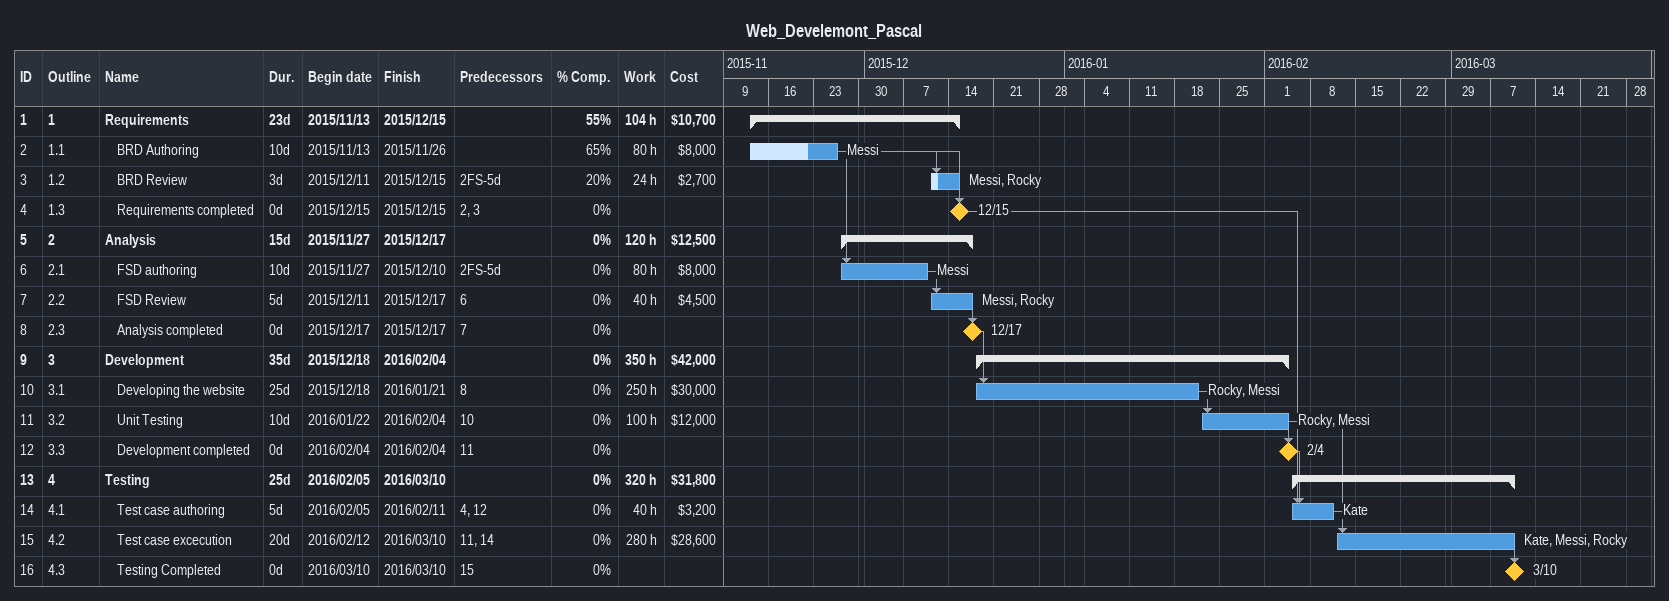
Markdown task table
Web_Develemont_Pascal

| ID | WBS | Task | Duration | Start | Finish | Predecessors | Resources | % complete | Work (h) | Cost ($) |
|---|---|---|---|---|---|---|---|---|---|---|
| 1 | 1 | **Requirements** | 23d | 2015-11-13 | 2015-12-15 |  |  | 55 | 104 | 10700 |
| 2 | 1.1 | BRD Authoring | 10d | 2015-11-13 | 2015-11-26 |  | Messi | 65 | 80 | 8000 |
| 3 | 1.2 | BRD Review | 3d | 2015-12-11 | 2015-12-15 | 2FS-5d | Messi, Rocky | 20 | 24 | 2700 |
| 4 | 1.3 | Requirements completed | 0d | 2015-12-15 | 2015-12-15 | 2, 3 |  | 0 |  |  |
| 5 | 2 | **Analysis** | 15d | 2015-11-27 | 2015-12-17 |  |  | 0 | 120 | 12500 |
| 6 | 2.1 | FSD authoring | 10d | 2015-11-27 | 2015-12-10 | 2FS-5d | Messi | 0 | 80 | 8000 |
| 7 | 2.2 | FSD Review | 5d | 2015-12-11 | 2015-12-17 | 6 | Messi, Rocky | 0 | 40 | 4500 |
| 8 | 2.3 | Analysis completed | 0d | 2015-12-17 | 2015-12-17 | 7 |  | 0 |  |  |
| 9 | 3 | **Development** | 35d | 2015-12-18 | 2016-02-04 |  |  | 0 | 350 | 42000 |
| 10 | 3.1 | Developing the website | 25d | 2015-12-18 | 2016-01-21 | 8 | Rocky, Messi | 0 | 250 | 30000 |
| 11 | 3.2 | Unit Testing | 10d | 2016-01-22 | 2016-02-04 | 10 | Rocky, Messi | 0 | 100 | 12000 |
| 12 | 3.3 | Development completed | 0d | 2016-02-04 | 2016-02-04 | 11 |  | 0 |  |  |
| 13 | 4 | **Testing** | 25d | 2016-02-05 | 2016-03-10 |  |  | 0 | 320 | 31800 |
| 14 | 4.1 | Test case authoring | 5d | 2016-02-05 | 2016-02-11 | 4, 12 | Kate | 0 | 40 | 3200 |
| 15 | 4.2 | Test case excecution | 20d | 2016-02-12 | 2016-03-10 | 11, 14 | Kate, Messi, Rocky | 0 | 280 | 28600 |
| 16 | 4.3 | Testing Completed | 0d | 2016-03-10 | 2016-03-10 | 15 |  | 0 |  |  |
